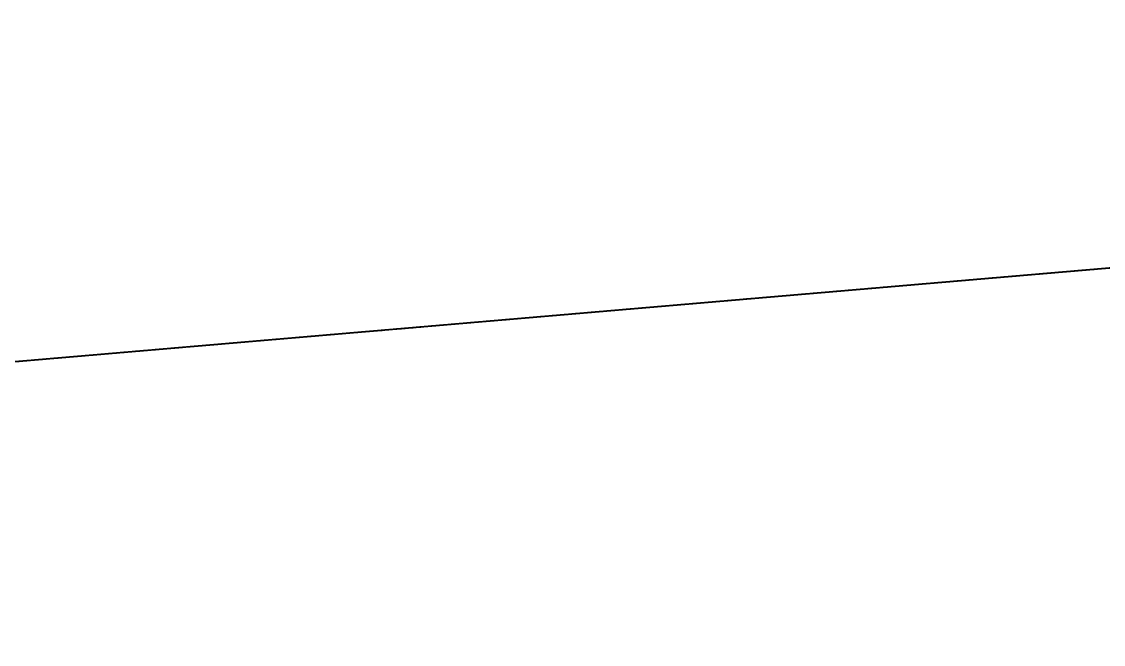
# Model space of a CAD drawing. Header units: millimetres. Extents: x 235072 to 246269, y 20126 to 21085.
# Drawn here: x 238669 to 239845, y 20126 to 20804 of the extents above; entities that cross this region are included whole.
import ezdxf

# ---------------------------------------------------------------- set-up
doc = ezdxf.new("R2010")
doc.units = ezdxf.units.MM
doc.header["$MEASUREMENT"] = 0
doc.linetypes.add('CENTER2', pattern=[1.125, 0.75, -0.125, 0.125, -0.125])
doc.linetypes.add('HIDDEN2', pattern=[0.1875, 0.125, -0.0625])
for name, color, linetype in [('Section 3-150-SL-B4-216', 85, 'Continuous'), ('Section 3-300-CEN-D3-231', 70, 'Continuous'), ('Section 3-300-FA-D4-030', 50, 'Continuous'), ('Section 3-50-PES-D1-243', 4, 'Continuous'), ('Section 3-A-FLOR', 192, 'Continuous'), ('Section 3-A-FLOR-HRAL', 11, 'Continuous'), ('Section 3-CENTER', 1, 'CENTER2'), ('Section 3-HIDDEN', 7, 'HIDDEN2'), ('Section 3-JIB', 6, 'Continuous'), ('Section 3-PR-STEL-EQIP_DUCTS_CHUTES', 85, 'Continuous'), ('Section 3-RE', 5, 'Continuous'), ('Section 3-S-BEAM', 12, 'Continuous'), ('Section 3-S-COLS', 52, 'Continuous')]:
    doc.layers.add(name, color=color, linetype=linetype)
doc.layers.add('Section 3-BUND', color=7, linetype='Continuous', true_color=0xe7f0ff)
doc.layers.add('Section 3-UCD756', color=7, linetype='Continuous', true_color=0xe7f0ff)

# ---------------------------------------------------------------- blocks, each defined once
blk = doc.blocks.new('*U33')
at = {"layer": 'Section 3-A-FLOR', "color": 0, "linetype": 'ByBlock', "lineweight": -2}
blk.add_line((242788.6, 20787.2, 21999.9), (235071.9, 20126.5, 21999.9), dxfattribs=at)
blk = doc.blocks.new('*U34')
at = {"layer": 'Section 3-A-FLOR', "color": 0, "linetype": 'ByBlock', "lineweight": -2}
for p, q in [((235071.9, 20126.5, 21999.7), (242782.2, 20786.6, 21999.7)), ((242602.7, 20771.3, 21994), (235071.9, 20126.5, 21994)), ((235967.6, 20203.2, 21700), (242602.7, 20771.3, 21700))]:
    blk.add_line(p, q, dxfattribs=at)
blk = doc.blocks.new('*U35')
at = {"layer": 'Section 3-S-BEAM', "color": 0, "linetype": 'ByBlock', "lineweight": -2}
for p, q in [((235071.9, 20126.5, 24789), (242979.2, 20803.5, 24789)), ((239180.3, 20478.3, 24986.4), (240424.3, 20584.8, 24986.4)), ((239244.1, 20483.7, 24798.6), (240360.5, 20579.3, 24798.6)), ((239244.1, 20483.7, 24996), (240360.5, 20579.3, 24996)), ((237930.6, 20371.3, 24986.4), (239175.3, 20477.8, 24986.4)), ((237994.4, 20376.7, 24798.6), (239111.5, 20472.4, 24798.6)), ((237994.4, 20376.7, 24996), (239111.5, 20472.4, 24996))]:
    blk.add_line(p, q, dxfattribs=at)
blk = doc.blocks.new('*U36')
at = {"layer": 'Section 3-A-FLOR-HRAL', "color": 0, "linetype": 'ByBlock', "lineweight": -2}
for p, q in [((239829.8, 20533.9, 25985), (239107.4, 20472, 25985)), ((239829.8, 20533.9, 25485), (239107.4, 20472, 25485)), ((239107.4, 20472, 26000), (239829.8, 20533.9, 26000)), ((239107.4, 20472, 25970), (239829.8, 20533.9, 25970)), ((239107.4, 20472, 25470), (239829.8, 20533.9, 25470)), ((239107.4, 20472, 25500), (239829.8, 20533.9, 25500)), ((239840.7, 20534.8, 25056.8), (239840.7, 20534.8, 25459)), ((239840.7, 20534.8, 25511), (239840.7, 20534.8, 25536.9)), ((239840.7, 20534.8, 25567.1), (239840.7, 20534.8, 25959)), ((239096.5, 20471.1, 25056.8), (239096.5, 20471.1, 25459)), ((239096.5, 20471.1, 25511), (239096.5, 20471.1, 25959)), ((239055.7, 20467.6, 25985), (238668.8, 20434.5, 25985)), ((239055.7, 20467.6, 25485), (238668.8, 20434.5, 25485)), ((238668.8, 20434.5, 26000), (239055.7, 20467.6, 26000)), ((238668.8, 20434.5, 25970), (239055.7, 20467.6, 25970)), ((238668.8, 20434.5, 25470), (239055.7, 20467.6, 25470)), ((238668.8, 20434.5, 25500), (239055.7, 20467.6, 25500)), ((239066.6, 20468.5, 25056.8), (239066.6, 20468.5, 25459)), ((239066.6, 20468.5, 25511), (239066.6, 20468.5, 25959)), ((239081.6, 20469.8, 25056.8), (239081.6, 20469.8, 25459)), ((239081.6, 20469.8, 25511), (239081.6, 20469.8, 25959))]:
    blk.add_line(p, q, dxfattribs=at)
at = {"layer": 'Section 3-A-FLOR-HRAL', "color": 0, "linetype": 'ByBlock', "lineweight": -2, "extrusion": (-0.085306, 0.996355, -2.06398e-29)}
blk.add_arc((-240733.2, 25985), 30, 30.0226, 90, dxfattribs=at)
at = {"layer": 'Section 3-A-FLOR-HRAL', "color": 0, "linetype": 'ByBlock', "lineweight": -2, "extrusion": (-0.085306, 0.996355, -8.82546e-30)}
for centre in [(-240733.2, 25485), (-240733.2, 25985)]:
    blk.add_arc(centre, 30, 300.0226, 329.9774, dxfattribs=at)
at = {"layer": 'Section 3-A-FLOR-HRAL', "color": 0, "linetype": 'ByBlock', "lineweight": -2, "extrusion": (-0.085306, 0.996355, 5.75541e-29)}
blk.add_arc((-240733.2, 25485), 30, 30.0226, 59.9774, dxfattribs=at)
at = {"layer": 'Section 3-A-FLOR-HRAL', "color": 0, "linetype": 'ByBlock', "lineweight": -2, "extrusion": (-0.085306, 0.996355, 8.02846e-30)}
blk.add_arc((-239956.3, 25985), 30, 90, 149.9774, dxfattribs=at)
at = {"layer": 'Section 3-A-FLOR-HRAL', "color": 0, "linetype": 'ByBlock', "lineweight": -2, "extrusion": (-0.085306, 0.996355, -5.11162e-29)}
blk.add_arc((-239956.3, 25485), 30, 120.0226, 149.9774, dxfattribs=at)
at = {"layer": 'Section 3-A-FLOR-HRAL', "color": 0, "linetype": 'ByBlock', "lineweight": -2, "extrusion": (-0.085306, 0.996355, -1.71508e-30)}
for centre in [(-239956.3, 25485), (-239956.3, 25985)]:
    blk.add_arc(centre, 30, 210.0226, 239.9774, dxfattribs=at)
at = {"layer": 'Section 3-A-FLOR-HRAL', "color": 0, "linetype": 'ByBlock', "lineweight": -2, "extrusion": (-0.085306, 0.996355, 1.58297e-29)}
blk.add_arc((-239956.3, 25985), 30, 30.0226, 90, dxfattribs=at)
at = {"layer": 'Section 3-A-FLOR-HRAL', "color": 0, "linetype": 'ByBlock', "lineweight": -2, "extrusion": (-0.085306, 0.996355, -2.25137e-29)}
for centre in [(-239956.3, 25485), (-239956.3, 25985)]:
    blk.add_arc(centre, 30, 300.0226, 329.9774, dxfattribs=at)
at = {"layer": 'Section 3-A-FLOR-HRAL', "color": 0, "linetype": 'ByBlock', "lineweight": -2, "extrusion": (-0.085306, 0.996355, -7.30775e-30)}
blk.add_arc((-239956.3, 25485), 30, 30.0226, 59.9774, dxfattribs=at)
at = {"layer": 'Section 3-A-FLOR-HRAL', "color": 0, "linetype": 'ByBlock', "lineweight": -2, "extrusion": (-0.085306, 0.996355, -6.01845e-29)}
blk.add_ellipse((239081.6, 20469.8, 25485), major_axis=(0, 0, 30), ratio=0.000067, start_param=0.523993, end_param=2.617599, dxfattribs=at)
at = {"layer": 'Section 3-A-FLOR-HRAL', "color": 0, "linetype": 'ByBlock', "lineweight": -2, "extrusion": (-0.085306, 0.996355, 1.35809e-28)}
blk.add_ellipse((239081.6, 20469.8, 25985), major_axis=(0, 0, 30), ratio=0.000067, start_param=0, end_param=2.617599, dxfattribs=at)
blk = doc.blocks.new('*U43')
at = {"layer": 'Section 3-A-FLOR', "color": 0, "linetype": 'ByBlock', "lineweight": -2}
for p, q in [((242792.6, 20787.5, 21700), (235967.6, 20203.2, 21700)), ((242792.6, 20787.5, 21625), (235967.6, 20203.2, 21625))]:
    blk.add_line(p, q, dxfattribs=at)
blk = doc.blocks.new('*U60')
at = {"layer": 'Section 3-CENTER'}
blk.add_line((241631.1, 20688.1, 24123.2), (236978.6, 20289.7, 24123.2), dxfattribs=at)
at = {"layer": 'Section 3-RE', "color": 0, "linetype": 'ByBlock', "lineweight": -2}
for p, q in [((236933.7, 20285.9, 24093.1), (241631.4, 20688.1, 24093.1)), ((236978.6, 20289.7, 24153.4), (241628.4, 20687.9, 24153.4))]:
    blk.add_line(p, q, dxfattribs=at)
blk = doc.blocks.new('*U67')
at = {"layer": 'Section 3-UCD756', "color": 0, "linetype": 'ByBlock', "lineweight": -2}
for p, q in [((241054.6, 20638.7, 27176.2), (237075.2, 20298, 27176.2)), ((240229.3, 20568.1, 26148), (237616.4, 20344.3, 26148)), ((240229.3, 20568.1, 26118), (237616.4, 20344.3, 26118)), ((240229.3, 20568.1, 26108), (237616.4, 20344.3, 26108)), ((240229.3, 20568.1, 26721.6), (237708.3, 20352.2, 26721.6)), ((240229.3, 20568.1, 26745.9), (237768, 20357.3, 26745.9)), ((240229.3, 20568.1, 26103), (238668.8, 20434.5, 26103)), ((237075.2, 20298, 27283), (240069.2, 20554.4, 27283)), ((240066.4, 20554.1, 27280.2), (237075.2, 20298, 27280.2)), ((239983, 20547, 27196.4), (237075.2, 20298, 27196.4)), ((239981.6, 20546.9, 27195), (237075.2, 20298, 27195)), ((239531.7, 20508.3, 27114.7), (238749.6, 20441.4, 27114.7)), ((239525.7, 20507.8, 27104.1), (238755.5, 20441.9, 27104.1)), ((239525.7, 20507.8, 26969.7), (239525.7, 20507.8, 27104.1)), ((239536.7, 20508.8, 26969.7), (239536.7, 20508.8, 27110.1)), ((239450.5, 20501.4, 27072.5), (239450.5, 20501.4, 27072.2)), ((239475.4, 20503.5, 27073.6), (239464.5, 20502.6, 27073.6)), ((239478.4, 20503.8, 27072.5), (239478.4, 20503.8, 27072.2)), ((239091.1, 20470.6, 27072.9), (239091.1, 20470.6, 27025.5)), ((239096.1, 20471, 27020.5), (239195.8, 20479.6, 27020.5)), ((239195.8, 20479.6, 27077.9), (239096.1, 20471, 27077.9)), ((239099.1, 20471.3, 27031.5), (239192.8, 20479.3, 27031.5)), ((239192.8, 20479.3, 27071.9), (239099.1, 20471.3, 27071.9)), ((239192.8, 20479.3, 27031.5), (239099.1, 20471.3, 27031.5)), ((239099.1, 20471.3, 27071.9), (239192.8, 20479.3, 27071.9)), ((239099.1, 20471.3, 27071.9), (239099.1, 20471.3, 27031.5)), ((239099.1, 20471.3, 27031.5), (239099.1, 20471.3, 27071.9)), ((239192.8, 20479.3, 27031.5), (239192.8, 20479.3, 27071.9)), ((239192.8, 20479.3, 27071.9), (239192.8, 20479.3, 27031.5)), ((239200.7, 20480, 27025.5), (239200.7, 20480, 27072.9)), ((238812.8, 20446.8, 27072.5), (238812.8, 20446.8, 27072.2)), ((238837.7, 20448.9, 27073.6), (238826.8, 20448, 27073.6)), ((238840.7, 20449.2, 27072.5), (238840.7, 20449.2, 27072.2)), ((238744.6, 20440.9, 27110.1), (238744.6, 20440.9, 26969.7)), ((238755.5, 20441.9, 27104.1), (238755.5, 20441.9, 26969.7)), ((238668.8, 20434.5, 26103), (238668.8, 20434.5, 25383)), ((238668.8, 20434.5, 25383), (238668.8, 20434.5, 26103)), ((238668.8, 20434.5, 25383), (238668.8, 20434.5, 26103)), ((238668.8, 20434.5, 26103), (238668.8, 20434.5, 25383)), ((238668.8, 20434.5, 26103), (238668.8, 20434.5, 26103)), ((238668.8, 20434.5, 25383), (238668.8, 20434.5, 25383)), ((238668.8, 20434.5, 26103), (238668.8, 20434.5, 25383))]:
    blk.add_line(p, q, dxfattribs=at)
at = {"layer": 'Section 3-UCD756', "color": 0, "linetype": 'ByBlock', "lineweight": -2, "extrusion": (0.085306, -0.996355, 7.52348e-17)}
for centre, start, end in [((239970.9, 27025.5), 180, 270), ((239970.9, 27072.9), 90, 180), ((240070.9, 27072.9), 0, 90), ((240070.9, 27025.5), 270, 0)]:
    blk.add_arc(centre, 5, start, end, dxfattribs=at)
at = {"layer": 'Section 3-UCD756', "color": 0, "linetype": 'ByBlock', "lineweight": -2, "extrusion": (0.085306, -0.996355, -1.02149e-17)}
for centre in [(239464.5, 20502.6, 27072.5), (239464.5, 20502.6, 27072.5), (238826.8, 20448, 27072.5), (238826.8, 20448, 27072.5)]:
    blk.add_ellipse(centre, major_axis=(13.9, 1.2), ratio=0.927184, dxfattribs=at)
at = {"layer": 'Section 3-UCD756', "color": 0, "linetype": 'ByBlock', "lineweight": -2, "extrusion": (0.085306, -0.996355, -4.79988e-17)}
blk.add_ellipse((239464.5, 20502.6, 27072.1), major_axis=(13.9, 1.2), ratio=0.927184, start_param=3.36563, end_param=3.366289, dxfattribs=at)
at = {"layer": 'Section 3-UCD756', "color": 0, "linetype": 'ByBlock', "lineweight": -2, "extrusion": (0.085306, -0.996355, 7.74886e-17)}
for centre in [(239464.5, 20502.6, 27073.6), (238826.8, 20448, 27073.6)]:
    blk.add_ellipse(centre, major_axis=(11, 0.9), ratio=0.927184, dxfattribs=at)
at = {"layer": 'Section 3-UCD756', "color": 0, "linetype": 'ByBlock', "lineweight": -2, "extrusion": (0.085306, -0.996355, 2.55458e-17)}
blk.add_ellipse((239464.5, 20502.6, 27073.6), major_axis=(11, 0.9), ratio=0.927184, dxfattribs=at)
at = {"layer": 'Section 3-UCD756', "color": 0, "linetype": 'ByBlock', "lineweight": -2, "extrusion": (0.085306, -0.996355, 8.95579e-19)}
blk.add_ellipse((239464.5, 20502.6, 27072.1), major_axis=(13.9, 1.2, 0), ratio=0.927184, start_param=0.224696, end_param=0.225355, dxfattribs=at)
at = {"layer": 'Section 3-UCD756', "color": 0, "linetype": 'ByBlock', "lineweight": -2, "extrusion": (0.085306, -0.996355, -2.49562e-18)}
blk.add_ellipse((238826.8, 20448, 27072.1), major_axis=(13.9, 1.2), ratio=0.927184, start_param=3.36563, end_param=3.366289, dxfattribs=at)
at = {"layer": 'Section 3-UCD756', "color": 0, "linetype": 'ByBlock', "lineweight": -2, "extrusion": (0.085306, -0.996355, -6.89505e-17)}
blk.add_ellipse((238826.8, 20448, 27073.6), major_axis=(11, 0.9), ratio=0.927184, dxfattribs=at)
at = {"layer": 'Section 3-UCD756', "color": 0, "linetype": 'ByBlock', "lineweight": -2, "extrusion": (0.085306, -0.996355, -6.72787e-17)}
blk.add_ellipse((238826.8, 20448, 27072.1), major_axis=(13.9, 1.2, 0), ratio=0.927184, start_param=0.224696, end_param=0.225355, dxfattribs=at)
at = {"layer": 'Section 3-UCD756', "color": 0, "linetype": 'ByBlock', "lineweight": -2}
for points, knots in [([(239536.7, 20508.8, 27110.1), (239536.7, 20508.8, 27110.7), (239536.6, 20508.8, 27111.3), (239536.1, 20508.7, 27112.4), (239535.7, 20508.7, 27112.9), (239534.8, 20508.6, 27113.8), (239534.3, 20508.6, 27114.1), (239533, 20508.4, 27114.6), (239532.4, 20508.4, 27114.7), (239531.7, 20508.3, 27114.7)], [-0.9729695, -0.9729695, -0.9729695, -0.9729695, -0.6797628, -0.6797628, -0.4165361, -0.4165361, -0.1996252, -0.1996252, 0, 0, 0, 0]), ([(238749.6, 20441.4, 27114.7), (238748.9, 20441.3, 27114.7), (238748.3, 20441.3, 27114.6), (238747, 20441.2, 27114.1), (238746.5, 20441.1, 27113.8), (238745.6, 20441, 27112.9), (238745.2, 20441, 27112.4), (238744.7, 20441, 27111.3), (238744.6, 20440.9, 27110.7), (238744.6, 20440.9, 27110.1)], [-0.7091248, -0.7091248, -0.7091248, -0.7091248, -0.54075, -0.54075, -0.3767947, -0.3767947, -0.1993613, -0.1993613, 0, 0, 0, 0])]:
    blk.add_open_spline(points, degree=3, knots=knots, dxfattribs=at)
blk = doc.blocks.new('*U93')
at = {"layer": 'Section 3-CENTER'}
blk.add_line((241924.1, 20713.2, 24235.7), (236932.6, 20285.8, 24235.7), dxfattribs=at)
at = {"layer": 'Section 3-RE', "color": 0, "linetype": 'ByBlock', "lineweight": -2}
for p, q in [((236932.6, 20285.8, 24265.9), (242962, 20802, 24265.9)), ((236932.6, 20285.8, 24205.6), (241957.8, 20716.1, 24205.6))]:
    blk.add_line(p, q, dxfattribs=at)
blk = doc.blocks.new('*U97')
at = {"layer": 'Section 3-150-SL-B4-216', "color": 0, "linetype": 'ByBlock', "lineweight": -2}
for p, q in [((241929.1, 20713.6, 24346.9), (237026.4, 20293.8, 24346.9)), ((241631.1, 20688.1, 24178.6), (237026.4, 20293.8, 24178.6))]:
    blk.add_line(p, q, dxfattribs=at)
at = {"layer": 'Section 3-HIDDEN'}
blk.add_line((237026.4, 20293.8, 24262.7), (242302.7, 20745.6, 24262.7), dxfattribs=at)
blk = doc.blocks.new('*U98')
at = {"layer": 'Section 3-50-PES-D1-243', "color": 0, "linetype": 'ByBlock', "lineweight": -2}
for p, q in [((237204.1, 20309.1, 25056.8), (242670.6, 20777.1, 25056.8)), ((237204.1, 20309.1, 24996.4), (242670.6, 20777.1, 24996.4))]:
    blk.add_line(p, q, dxfattribs=at)
blk = doc.blocks.new('*U105')
at = {"layer": 'Section 3-BUND', "color": 0, "linetype": 'ByBlock', "lineweight": -2}
for p, q in [((238970.9, 20460.3, 22247.9), (240934.1, 20628.4, 22247.9)), ((240934.1, 20628.4, 22097.9), (238970.9, 20460.3, 22097.9))]:
    blk.add_line(p, q, dxfattribs=at)
blk = doc.blocks.new('*U106')
at = {"layer": 'Section 3-BUND', "color": 0, "linetype": 'ByBlock', "lineweight": -2}
for p, q in [((238970.9, 20460.3, 22247.9), (240934.1, 20628.4, 22247.9)), ((240934.1, 20628.4, 22097.9), (238970.9, 20460.3, 22097.9))]:
    blk.add_line(p, q, dxfattribs=at)
blk = doc.blocks.new('*U114')
at = {"layer": 'Section 3-300-FA-D4-030', "color": 0, "linetype": 'ByBlock', "lineweight": -2}
for p, q in [((240161.3, 20562.2, 26750.6), (237810.4, 20361, 26750.6)), ((240161.3, 20562.2, 26969.7), (237810.4, 20361, 26969.7)), ((240161.3, 20562.2, 26969.7), (240161.3, 20562.2, 26750.6)), ((237810.4, 20361, 26750.6), (237810.4, 20361, 26969.7))]:
    blk.add_line(p, q, dxfattribs=at)
at = {"layer": 'Section 3-CENTER'}
blk.add_line((237810.4, 20361, 26860.2), (240161.3, 20562.2, 26860.2), dxfattribs=at)
blk = doc.blocks.new('*U118')
at = {"layer": 'Section 3-A-FLOR', "color": 0, "linetype": 'ByBlock', "lineweight": -2}
for p, q in [((238973.2, 20460.5, 24789), (238973.2, 20460.5, 24490.1)), ((237973.7, 20374.9, 24789), (237973.7, 20374.9, 24502.4)), ((237976.8, 20375.2, 24789), (237976.8, 20375.2, 24483.4))]:
    blk.add_line(p, q, dxfattribs=at)
blk = doc.blocks.new('*U119')
at = {"layer": 'Section 3-S-COLS', "color": 0, "linetype": 'ByBlock', "lineweight": -2}
for p, q in [((238970.9, 20460.3, 24178.6), (238970.9, 20460.3, 24153.4)), ((238970.9, 20460.3, 24093.1), (238970.9, 20460.3, 21999.9)), ((237973.8, 20374.9, 21999.9), (237973.8, 20374.9, 24093.1)), ((237973.8, 20374.9, 24153.4), (237973.8, 20374.9, 24178.6)), ((237973.8, 20374.9, 24502.4), (237973.8, 20374.9, 24789)), ((237974.6, 20375, 24789), (237974.6, 20375, 24483.2)), ((237974.6, 20375, 24178.6), (237974.6, 20375, 24153.4)), ((237974.6, 20375, 24093.1), (237974.6, 20375, 21999.9)), ((237976.8, 20375.2, 24483.4), (237976.8, 20375.2, 24789))]:
    blk.add_line(p, q, dxfattribs=at)
blk = doc.blocks.new('*U122')
at = {"layer": 'Section 3-JIB', "color": 0, "linetype": 'ByBlock', "lineweight": -2}
for p, q in [((239207.7, 20480.6, 24153.4), (239249, 20484.1, 24178.6)), ((239225.3, 20482.1, 24153.4), (239266.7, 20485.6, 24178.6)), ((238970.9, 20460.3, 23998.3), (239126.3, 20473.6, 24093.1)), ((238970.9, 20460.3, 24009.1), (239108.7, 20472.1, 24093.1)), ((239049.3, 20467, 24153.4), (239090.6, 20470.6, 24178.6)), ((239054, 20467.4, 24153.4), (239095.3, 20471, 24178.6)), ((239175.5, 20477.8, 24153.4), (239216.8, 20481.4, 24178.6)), ((238970.9, 20460.3, 24028.7), (239076.5, 20469.4, 24093.1))]:
    blk.add_line(p, q, dxfattribs=at)
blk = doc.blocks.new('*U125')
at = {"layer": 'Section 3-S-BEAM', "color": 0, "linetype": 'ByBlock', "lineweight": -2}
for p, q in [((239244.1, 20483.7, 24996), (239111.6, 20472.4, 24996)), ((239111.6, 20472.4, 24794.4), (239244.1, 20483.7, 24794.4)), ((239244.1, 20483.7, 24801.4), (239180.3, 20478.3, 24801.4)), ((239180.3, 20478.3, 24989), (239244.1, 20483.7, 24989)), ((239244.1, 20483.7, 24794.4), (239244.1, 20483.7, 24801.4)), ((239244.1, 20483.7, 24989), (239244.1, 20483.7, 24996)), ((239111.5, 20472.4, 24996), (239111.6, 20472.4, 24996)), ((239111.5, 20472.4, 24794.4), (239111.6, 20472.4, 24794.4)), ((239111.5, 20472.4, 24801.4), (239111.6, 20472.4, 24801.4)), ((239111.5, 20472.4, 24798.6), (239111.5, 20472.4, 24801.4)), ((239111.5, 20472.4, 24989), (239111.6, 20472.4, 24989)), ((239111.6, 20472.4, 24989), (239175.4, 20477.8, 24989)), ((239175.4, 20477.8, 24801.4), (239111.6, 20472.4, 24801.4)), ((239111.6, 20472.4, 24996), (239111.6, 20472.4, 24989)), ((239111.6, 20472.4, 24801.4), (239111.6, 20472.4, 24794.4)), ((239175.3, 20477.8, 24801.4), (239175.3, 20477.8, 24986.4)), ((239175.4, 20477.8, 24989), (239175.4, 20477.8, 24801.4)), ((239180.3, 20478.3, 24801.4), (239180.3, 20478.3, 24989))]:
    blk.add_line(p, q, dxfattribs=at)
blk = doc.blocks.new('*U127')
at = {"layer": 'Section 3-PR-STEL-EQIP_DUCTS_CHUTES', "color": 0, "linetype": 'ByBlock', "lineweight": -2}
for p, q in [((240686.7, 20607.2, 25313), (240170.6, 20563, 25313)), ((240170.6, 20563, 25321), (240678.7, 20606.5, 25321)), ((240450, 20587, 25913), (240698.7, 20608.3, 25913)), ((240698.7, 20608.3, 25900), (240452.5, 20587.2, 25900)), ((240468.9, 20588.6, 25854.8), (240666.8, 20605.5, 25854.8)), ((240595.7, 20599.4, 25385.6), (240606.6, 20600.4, 25384.6)), ((240595.7, 20599.4, 25385.6), (240597.2, 20599.6, 25402.9)), ((240606.6, 20600.4, 25384.9), (240607.6, 20600.5, 25384.8)), ((240606.6, 20600.4, 25384.6), (240607.3, 20600.4, 25392.7)), ((240607.4, 20600.4, 25382.8), (240618.1, 20601.4, 25381.9)), ((240607.4, 20600.4, 25382.8), (240608.2, 20600.5, 25391.8)), ((240666.8, 20605.5, 25321), (240666.8, 20605.5, 25333)), ((240666.8, 20605.5, 25642.8), (240666.8, 20605.5, 25854.8)), ((240666.8, 20605.5, 25854.8), (240666.8, 20605.5, 25900)), ((240698.7, 20608.3, 25913), (240698.7, 20608.3, 25900)), ((240523.3, 20593.2, 25477), (239452.9, 20501.6, 25571)), ((240490.4, 20590.4, 25510), (239455.5, 20501.8, 25600.9)), ((240168.6, 20562.9, 25423.9), (240571.5, 20597.4, 25388.5)), ((240174.8, 20563.4, 25495.5), (240536.5, 20594.4, 25463.7)), ((240595.7, 20599.4, 25385.7), (240571.4, 20597.4, 25387)), ((240571.4, 20597.4, 25387), (240574.8, 20597.6, 25425.4)), ((240231.6, 20568.3, 25900), (240170.6, 20563, 25900)), ((240170.6, 20563, 25913), (240230.5, 20568.2, 25913)), ((240202.5, 20565.8, 25854.8), (240239, 20568.9, 25854.8)), ((240202.5, 20565.8, 25505.2), (240202.5, 20565.8, 25493.1)), ((240202.5, 20565.8, 25420.9), (240202.5, 20565.8, 25321)), ((240202.5, 20565.8, 25854.8), (240202.5, 20565.8, 25535.3)), ((240202.5, 20565.8, 25900), (240202.5, 20565.8, 25854.8)), ((240009.6, 20549.3, 25457.9), (240057.1, 20553.3, 25453.7)), ((240060, 20553.6, 25485.6), (240012.4, 20549.5, 25489.7)), ((240057.1, 20553.3, 25453.7), (240059.9, 20553.6, 25457.5)), ((240059.9, 20553.6, 25457.5), (240065.8, 20554.1, 25456.9)), ((240062, 20553.7, 25481.4), (240060, 20553.6, 25485.6)), ((240067.9, 20554.2, 25480.9), (240062, 20553.7, 25481.4)), ((240065.7, 20554.1, 25455.6), (240080.6, 20555.3, 25454.3)), ((240065.7, 20554.1, 25455.6), (240068, 20554.3, 25482.1)), ((240068, 20554.3, 25482.1), (240082.9, 20555.5, 25480.8)), ((240080.6, 20555.3, 25454.3), (240082.9, 20555.5, 25480.8)), ((240080.7, 20555.3, 25455.6), (240083.7, 20555.6, 25455.3)), ((240082.8, 20555.5, 25479.5), (240085.8, 20555.8, 25479.3)), ((240083.7, 20555.6, 25455.3), (240085.8, 20555.8, 25479.3)), ((240083.7, 20555.6, 25455.3), (240084.6, 20555.7, 25453.4)), ((240084.6, 20555.7, 25453.4), (240090.4, 20556.2, 25452.9)), ((240084.6, 20555.7, 25453.4), (240087, 20555.9, 25481)), ((240085.8, 20555.8, 25479.3), (240087, 20555.9, 25481)), ((240087, 20555.9, 25481), (240092.8, 20556.4, 25480.5)), ((240090.4, 20556.2, 25452.9), (240092.8, 20556.4, 25480.5)), ((240091.6, 20556.3, 25454.6), (240090.4, 20556.2, 25452.9)), ((240091.6, 20556.3, 25454.6), (240093.7, 20556.5, 25478.6)), ((240092, 20556.3, 25458.6), (240095.2, 20556.6, 25458.3)), ((240093.7, 20556.5, 25478.6), (240092.8, 20556.4, 25480.5)), ((240093.4, 20556.4, 25474.6), (240096.6, 20556.7, 25474.3)), ((240095.2, 20556.6, 25458.3), (240096.6, 20556.7, 25474.3)), ((240096.1, 20556.7, 25459.1), (240095.2, 20556.6, 25458.3)), ((240096.1, 20556.7, 25459.1), (240097.4, 20556.8, 25473.4)), ((240096.1, 20556.7, 25459.1), (240098, 20556.8, 25458.9)), ((240097.4, 20556.8, 25473.4), (240096.6, 20556.7, 25474.3)), ((240097.4, 20556.8, 25473.4), (240099.3, 20556.9, 25473.3)), ((240098, 20556.8, 25458.9), (240099.3, 20556.9, 25473.3)), ((240099.4, 20556.9, 25456.4), (240101, 20557.1, 25475.5)), ((240099.4, 20556.9, 25456.4), (240100, 20557, 25455.9)), ((240100, 20557, 25455.9), (240111.3, 20558, 25454.9)), ((240100, 20557, 25455.9), (240101.8, 20557.1, 25475.9)), ((240101, 20557.1, 25475.5), (240101.8, 20557.1, 25475.9)), ((240101.8, 20557.1, 25475.9), (240113, 20558.1, 25474.9)), ((240110.2, 20557.9, 25443.2), (240130, 20559.6, 25440.8)), ((240110.2, 20557.9, 25443.2), (240114, 20558.2, 25486.6)), ((240114, 20558.2, 25486.6), (240133.9, 20559.9, 25485.6)), ((240130, 20559.6, 25440.8), (240134.6, 20560, 25440.4)), ((240130, 20559.6, 25440.8), (240133.9, 20559.9, 25485.6)), ((240133.4, 20559.8, 25426.2), (240144.3, 20560.8, 25425.2)), ((240133.4, 20559.8, 25426.2), (240139.7, 20560.4, 25499.4)), ((240133.9, 20559.9, 25485.6), (240138.5, 20560.3, 25485.2)), ((240139.7, 20560.4, 25499.4), (240150.7, 20561.3, 25498.4)), ((240144.3, 20560.8, 25425.3), (240168.4, 20562.9, 25422.3)), ((240144.3, 20560.8, 25425.2), (240150.7, 20561.3, 25498.4)), ((240150.6, 20561.3, 25498.3), (240174.9, 20563.4, 25497.1)), ((240168.4, 20562.9, 25422.3), (240174.9, 20563.4, 25497.1)), ((240170.6, 20563, 25313), (240170.6, 20563, 25321)), ((240170.6, 20563, 25900), (240170.6, 20563, 25913)), ((239452.9, 20501.6, 25571), (239404.7, 20497.5, 25575.2)), ((239407.3, 20497.7, 25605.1), (239404.7, 20497.5, 25575.2)), ((239455.5, 20501.8, 25600.9), (239407.3, 20497.7, 25605.1)), ((239452.9, 20501.6, 25571), (239455.5, 20501.8, 25600.9))]:
    blk.add_line(p, q, dxfattribs=at)
at = {"layer": 'Section 3-PR-STEL-EQIP_DUCTS_CHUTES', "color": 0, "linetype": 'ByBlock', "lineweight": -2, "extrusion": (-0.085306, 0.996355, -5.47025e-31)}
blk.add_circle((-240899.3, 25472.9), 7, dxfattribs=at)
at = {"layer": 'Section 3-PR-STEL-EQIP_DUCTS_CHUTES', "color": 0, "linetype": 'ByBlock', "lineweight": -2, "extrusion": (0.085306, -0.996355, 0)}
for centre, radius, start, end in [((241432.8, 25602.4), 109.5, 44.1345, 45.8655), ((241432.8, 25602.4), 109.6, 224.1345, 225.8655), ((240889.1, 25473.8), 16, 85.0467, 264.9533)]:
    blk.add_arc(centre, radius, start, end, dxfattribs=at)
at = {"layer": 'Section 3-PR-STEL-EQIP_DUCTS_CHUTES', "color": 0, "linetype": 'ByBlock', "lineweight": -2, "extrusion": (-0.085306, 0.996355, -8.06512e-29)}
blk.add_arc((-240976.3, 25457.3), 1.6, 95, 185, dxfattribs=at)
at = {"layer": 'Section 3-PR-STEL-EQIP_DUCTS_CHUTES', "color": 0, "linetype": 'ByBlock', "lineweight": -2, "extrusion": (-0.085306, 0.996355, 1.53599e-28)}
blk.add_arc((-240977.8, 25474.9), 1.6, 185, 275, dxfattribs=at)
blk = doc.blocks.new('*U110')
at = {"layer": 'Section 3-300-CEN-D3-231', "color": 0, "linetype": 'ByBlock', "lineweight": -2, "extrusion": (-0.085306, 0.996355, 2.48002e-30)}
blk.add_arc((-238376.1, 24340.5), 161.9, 2.2475, 90, dxfattribs=at)
at = {"layer": 'Section 3-HIDDEN', "extrusion": (-0.085306, 0.996355, -2.38917e-31)}
blk.add_arc((-238376.1, 24340.5), 161.9, 90, 2.2475, dxfattribs=at)
blk = doc.blocks.new('*U111')
at = {"layer": 'Section 3-300-CEN-D3-231', "color": 0, "linetype": 'ByBlock', "lineweight": -2}
for p, q in [((238105, 20386.2, 24346.9), (238105, 20386.2, 24489.4)), ((237974.4, 20375, 24502.4), (237507.2, 20335, 24502.4))]:
    blk.add_line(p, q, dxfattribs=at)
at = {"layer": 'Section 3-300-CEN-D3-231', "color": 0, "linetype": 'ByBlock', "lineweight": -2, "extrusion": (-0.085306, 0.996355, 1.53211e-31)}
blk.add_arc((-238376.1, 24340.5), 161.9, 2.2475, 90, dxfattribs=at)
at = {"layer": 'Section 3-HIDDEN'}
for p, q in [((238105, 20386.2, 24340.5), (237507.2, 20335, 24340.5)), ((238105, 20386.2, 24502.4), (237974.4, 20375, 24502.4)), ((238105, 20386.2, 24489.4), (238105, 20386.2, 24502.4)), ((238105, 20386.2, 24178.6), (238105, 20386.2, 24346.9))]:
    blk.add_line(p, q, dxfattribs=at)
at = {"layer": 'Section 3-HIDDEN', "extrusion": (-0.085306, 0.996355, -1.34341e-31)}
blk.add_arc((-238376.1, 24340.5), 161.9, 180, 2.2475, dxfattribs=at)
at = {"layer": 'Section 3-HIDDEN', "extrusion": (-0.085306, 0.996355, 4.3586e-31)}
blk.add_arc((-238376.1, 24340.5), 161.9, 90, 180, dxfattribs=at)
blk = doc.blocks.new('*U120')
at = {"layer": 'Section 3-300-CEN-D3-231', "color": 0, "linetype": 'ByBlock', "lineweight": -2}
for q in [(238973.2, 20460.5, 24502.4), (240602.7, 20600, 24346.9)]:
    blk.add_line((240602.7, 20600, 24502.4), q, dxfattribs=at)
at = {"layer": 'Section 3-HIDDEN'}
for p, q in [((238105, 20386.2, 24340.5), (240602.7, 20600, 24340.5)), ((240602.7, 20600, 24346.9), (240602.7, 20600, 24178.6)), ((238973.2, 20460.5, 24502.4), (238105, 20386.2, 24502.4)), ((238105, 20386.2, 24502.4), (238105, 20386.2, 24502.4))]:
    blk.add_line(p, q, dxfattribs=at)
blk = doc.blocks.new('*U378')
at = {"layer": 'Section 3-300-CEN-D3-231'}
for name in ['*U120', '*U111', '*U110']:
    blk.add_blockref(name, (0, 0), dxfattribs=at)

msp = doc.modelspace()

# ---------------------------------------------------------------- block references
at = {"layer": 'Section 3-150-SL-B4-216'}
msp.add_blockref('*U97', (0, 0), dxfattribs=at)
at = {"layer": 'Section 3-300-CEN-D3-231'}
msp.add_blockref('*U378', (0, 0), dxfattribs=at)
at = {"layer": 'Section 3-300-FA-D4-030'}
msp.add_blockref('*U114', (0, 0), dxfattribs=at)
at = {"layer": 'Section 3-50-PES-D1-243'}
msp.add_blockref('*U98', (0, 0), dxfattribs=at)
at = {"layer": 'Section 3-A-FLOR'}
for name in ['*U33', '*U34', '*U43', '*U118']:
    msp.add_blockref(name, (0, 0), dxfattribs=at)
at = {"layer": 'Section 3-A-FLOR-HRAL'}
msp.add_blockref('*U36', (0, 0), dxfattribs=at)
at = {"layer": 'Section 3-BUND'}
for name in ['*U105', '*U106']:
    msp.add_blockref(name, (0, 0), dxfattribs=at)
at = {"layer": 'Section 3-JIB'}
msp.add_blockref('*U122', (0, 0), dxfattribs=at)
at = {"layer": 'Section 3-PR-STEL-EQIP_DUCTS_CHUTES'}
msp.add_blockref('*U127', (0, 0), dxfattribs=at)
at = {"layer": 'Section 3-RE'}
for name in ['*U93', '*U60']:
    msp.add_blockref(name, (0, 0), dxfattribs=at)
at = {"layer": 'Section 3-S-BEAM'}
for name in ['*U35', '*U125']:
    msp.add_blockref(name, (0, 0), dxfattribs=at)
at = {"layer": 'Section 3-S-COLS'}
msp.add_blockref('*U119', (0, 0), dxfattribs=at)
at = {"layer": 'Section 3-UCD756'}
msp.add_blockref('*U67', (0, 0), dxfattribs=at)

doc.saveas('drawing.dxf')
